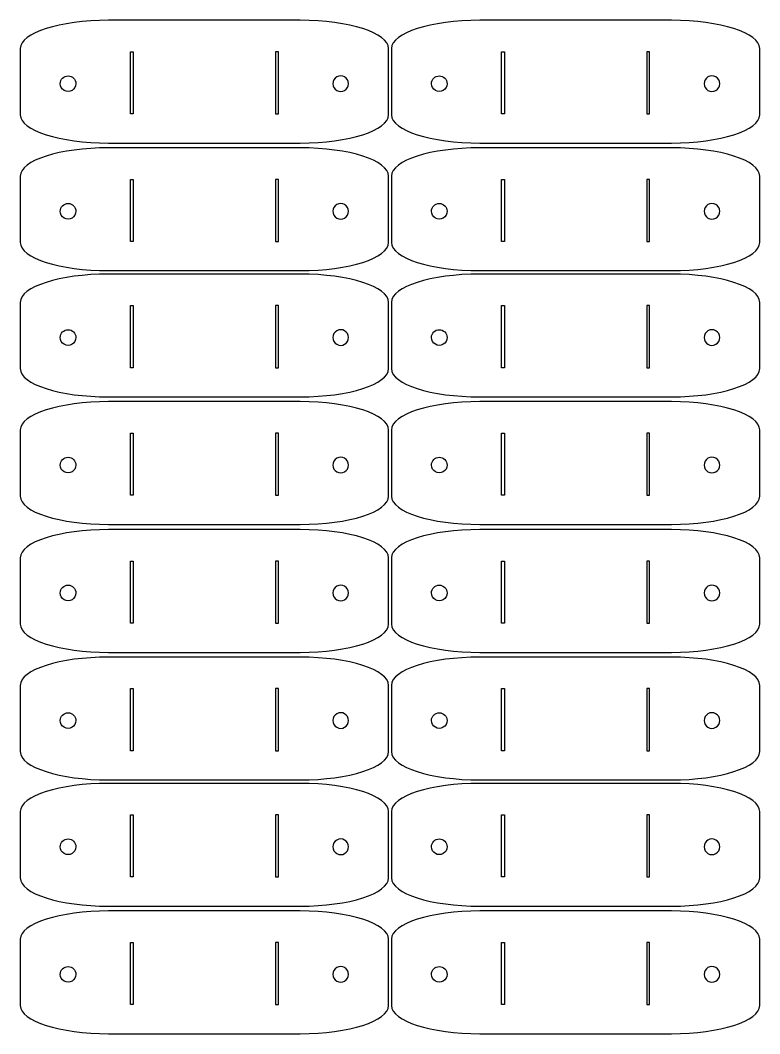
# Model space of a CAD drawing. Extents: x 0 to 913, y 0 to 624.
# Drawn here: x 0 to 455, y 0 to 624 of the extents above; entities that cross this region are included whole.
import ezdxf

# ---------------------------------------------------------------- set-up
doc = ezdxf.new("R2010")
doc.units = 0
doc.layers.add('Layer_1', color=7, linetype='CONTINUOUS')

msp = doc.modelspace()

# ---------------------------------------------------------------- linework, layer by layer
at = {"layer": 'Layer_1', "color": 1}
for points in [[(172.442174, 623.96591), (113.481231, 623.96591), (54.52029, 623.96591)], [(400.961707, 623.96591), (342.000764, 623.96591), (283.039822, 623.96591)], [(0.094506, 606.57919), (0.094506, 565.760829)], [(226.867957, 565.760829), (226.867957, 606.57919)], [(228.614038, 606.57919), (228.614038, 565.760829)], [(455.387489, 565.760829), (455.387489, 606.57919)], [(54.52029, 548.374109), (113.481231, 548.374109), (172.442174, 548.374109)], [(172.442176, 545.435532), (113.481233, 545.435532), (54.520291, 545.435532)], [(283.039822, 548.374109), (342.000764, 548.374109), (400.961707, 548.374109)], [(400.961707, 545.435532), (342.000764, 545.435532), (283.039822, 545.435532)], [(0.094507, 528.048812), (0.094507, 487.230451)], [(226.867958, 487.230451), (226.867958, 528.048812)], [(228.614038, 528.048812), (228.614038, 487.230451)], [(455.387489, 487.230451), (455.387489, 528.048812)], [(54.520291, 469.843731), (113.481233, 469.843731), (172.442176, 469.843731)], [(283.039822, 469.843731), (342.000764, 469.843731), (400.961707, 469.843731)], [(172.442176, 467.716807), (113.481233, 467.716807), (54.520291, 467.716807)], [(400.961707, 467.716807), (342.000764, 467.716807), (283.039822, 467.716807)], [(0.094507, 450.330087), (0.094507, 409.511726)], [(226.867958, 409.511726), (226.867958, 450.330087)], [(228.614038, 450.330087), (228.614038, 409.511726)], [(455.387489, 409.511726), (455.387489, 450.330087)], [(54.520291, 392.125006), (113.481233, 392.125006), (172.442176, 392.125006)], [(172.442176, 389.186432), (113.481233, 389.186432), (54.520291, 389.186432)], [(283.039822, 392.125006), (342.000764, 392.125006), (400.961707, 392.125006)], [(400.961707, 389.186432), (342.000764, 389.186432), (283.039822, 389.186432)], [(0.094507, 371.799712), (0.094507, 330.981352)], [(226.867958, 330.981352), (226.867958, 371.799712)], [(228.614038, 371.799712), (228.614038, 330.981352)], [(455.387489, 330.981352), (455.387489, 371.799712)], [(54.520291, 313.594632), (113.481233, 313.594632), (172.442176, 313.594632)], [(283.039822, 313.594632), (342.000764, 313.594632), (400.961707, 313.594632)], [(172.442176, 310.465743), (113.481233, 310.465743), (54.520291, 310.465743)], [(400.961707, 310.465728), (342.000764, 310.465728), (283.039822, 310.465728)], [(0.094507, 293.079024), (0.094507, 252.260663)], [(226.867958, 252.260663), (226.867958, 293.079024)], [(228.614038, 293.079009), (228.614038, 252.260648)], [(455.387489, 252.260648), (455.387489, 293.079009)], [(54.520291, 234.873943), (113.481233, 234.873943), (172.442176, 234.873943)], [(172.442176, 231.935411), (113.481233, 231.935411), (54.520291, 231.935411)], [(283.039822, 234.873928), (342.000764, 234.873928), (400.961707, 234.873928)], [(400.961707, 231.935373), (342.000764, 231.935373), (283.039822, 231.935373)], [(0.094507, 214.548691), (0.094507, 173.73033)], [(226.867958, 173.73033), (226.867958, 214.548691)], [(228.614038, 214.548653), (228.614038, 173.730292)], [(455.387489, 173.730292), (455.387489, 214.548653)], [(54.520291, 156.34361), (113.481233, 156.34361), (172.442176, 156.34361)], [(283.039822, 156.343572), (342.000764, 156.343572), (400.961707, 156.343572)], [(172.442176, 154.216678), (113.481233, 154.216678), (54.520291, 154.216678)], [(400.961707, 154.216678), (342.000764, 154.216678), (283.039822, 154.216678)], [(0.094507, 136.829958), (0.094507, 96.011597)], [(226.867958, 96.011597), (226.867958, 136.829958)], [(228.614038, 136.829958), (228.614038, 96.011597)], [(455.387489, 96.011597), (455.387489, 136.829958)], [(54.520291, 78.624878), (113.481233, 78.624878), (172.442176, 78.624878)], [(172.442176, 75.686292), (113.481233, 75.686292), (54.520291, 75.686292)], [(283.039822, 78.624878), (342.000764, 78.624878), (400.961707, 78.624878)], [(400.961707, 75.686292), (342.000764, 75.686292), (283.039822, 75.686292)], [(0.094507, 58.299573), (0.094507, 17.481212)], [(226.867958, 17.481212), (226.867958, 58.299573)], [(228.614038, 58.299573), (228.614038, 17.481212)], [(455.387489, 17.481212), (455.387489, 58.299573)], [(54.520291, 0.094492), (113.481233, 0.094492), (172.442176, 0.094492)], [(283.039822, 0.094492), (342.000764, 0.094492), (400.961707, 0.094492)]]:
    msp.add_lwpolyline(points, dxfattribs=at)
for points in [[(67.94544, 604.562754), (69.646228, 604.562754), (69.646228, 566.348463), (67.94544, 566.348463)], [(159.016866, 604.562754), (157.316079, 604.562754), (157.316079, 566.348463), (159.016866, 566.348463)], [(296.464973, 604.562754), (298.16576, 604.562754), (298.16576, 566.348463), (296.464973, 566.348463)], [(387.536399, 604.562754), (385.835611, 604.562754), (385.835611, 566.348463), (387.536399, 566.348463)], [(34.36581, 584.915854)], [(192.596383, 584.915854)], [(262.885343, 584.915854)], [(421.115916, 584.915854)], [(67.945442, 526.032376), (69.646229, 526.032376), (69.646229, 487.818084), (67.945442, 487.818084)], [(159.016868, 526.032376), (157.31608, 526.032376), (157.31608, 487.818084), (159.016868, 487.818084)], [(296.464973, 526.032376), (298.16576, 526.032376), (298.16576, 487.818084), (296.464973, 487.818084)], [(387.536399, 526.032376), (385.835611, 526.032376), (385.835611, 487.818084), (387.536399, 487.818084)], [(34.365812, 506.385476)], [(192.596385, 506.385476)], [(262.885343, 506.385476)], [(421.115916, 506.385476)], [(67.945442, 448.313651), (69.646229, 448.313651), (69.646229, 410.09936), (67.945442, 410.09936)], [(159.016868, 448.313651), (157.31608, 448.313651), (157.31608, 410.09936), (159.016868, 410.09936)], [(296.464973, 448.313651), (298.16576, 448.313651), (298.16576, 410.09936), (296.464973, 410.09936)], [(387.536399, 448.313651), (385.835611, 448.313651), (385.835611, 410.09936), (387.536399, 410.09936)], [(34.365812, 428.666751)], [(192.596385, 428.666751)], [(262.885343, 428.666751)], [(421.115916, 428.666751)], [(67.945442, 369.783277), (69.646229, 369.783277), (69.646229, 331.568985), (67.945442, 331.568985)], [(159.016868, 369.783277), (157.31608, 369.783277), (157.31608, 331.568985), (159.016868, 331.568985)], [(296.464973, 369.783277), (298.16576, 369.783277), (298.16576, 331.568985), (296.464973, 331.568985)], [(387.536399, 369.783277), (385.835611, 369.783277), (385.835611, 331.568985), (387.536399, 331.568985)], [(34.365812, 350.136376)], [(192.596385, 350.136376)], [(262.885343, 350.136376)], [(421.115916, 350.136376)], [(67.945442, 291.062588), (69.646229, 291.062588), (69.646229, 252.848296), (67.945442, 252.848296)], [(159.016868, 291.062588), (157.31608, 291.062588), (157.31608, 252.848296), (159.016868, 252.848296)], [(296.464973, 291.062573), (298.16576, 291.062573), (298.16576, 252.848281), (296.464973, 252.848281)], [(387.536399, 291.062573), (385.835611, 291.062573), (385.835611, 252.848281), (387.536399, 252.848281)], [(34.365812, 271.415688)], [(192.596385, 271.415688)], [(262.885343, 271.415673)], [(421.115916, 271.415673)], [(67.945442, 212.532255), (69.646229, 212.532255), (69.646229, 174.317963), (67.945442, 174.317963)], [(159.016868, 212.532255), (157.31608, 212.532255), (157.31608, 174.317963), (159.016868, 174.317963)], [(296.464973, 212.532217), (298.16576, 212.532217), (298.16576, 174.317926), (296.464973, 174.317926)], [(387.536399, 212.532217), (385.835611, 212.532217), (385.835611, 174.317926), (387.536399, 174.317926)], [(34.365812, 192.885355)], [(192.596385, 192.885355)], [(262.885343, 192.885317)], [(421.115916, 192.885317)], [(67.945442, 134.813522), (69.646229, 134.813522), (69.646229, 96.599231), (67.945442, 96.599231)], [(159.016868, 134.813522), (157.31608, 134.813522), (157.31608, 96.599231), (159.016868, 96.599231)], [(296.464973, 134.813522), (298.16576, 134.813522), (298.16576, 96.599231), (296.464973, 96.599231)], [(387.536399, 134.813522), (385.835611, 134.813522), (385.835611, 96.599231), (387.536399, 96.599231)], [(34.365812, 115.166622)], [(192.596385, 115.166622)], [(262.885343, 115.166622)], [(421.115916, 115.166622)], [(67.945442, 56.283137), (69.646229, 56.283137), (69.646229, 18.068845), (67.945442, 18.068845)], [(159.016868, 56.283137), (157.31608, 56.283137), (157.31608, 18.068845), (159.016868, 18.068845)], [(296.464973, 56.283137), (298.16576, 56.283137), (298.16576, 18.068845), (296.464973, 18.068845)], [(387.536399, 56.283137), (385.835611, 56.283137), (385.835611, 18.068845), (387.536399, 18.068845)], [(34.365812, 36.636237)], [(192.596385, 36.636237)], [(262.885343, 36.636237)], [(421.115916, 36.636237)]]:
    msp.add_lwpolyline(points, close=True, dxfattribs=at)
for points in [[(54.52029, 623.96591), (24.368805, 623.96591), (0.094506, 616.210939), (0.094506, 606.57919)], [(226.867957, 606.57919), (226.867957, 616.210939), (202.593656, 623.96591), (172.442174, 623.96591)], [(283.039822, 623.96591), (252.888338, 623.96591), (228.614038, 616.210939), (228.614038, 606.57919)], [(455.387489, 606.57919), (455.387489, 616.210939), (431.113188, 623.96591), (400.961707, 623.96591)], [(24.731038, 584.915854), (24.731038, 587.576422), (26.887855, 589.733239), (29.548424, 589.733239)], [(29.548424, 589.733239), (32.208992, 589.733239), (34.365809, 587.576422), (34.36581, 584.915854)], [(195.005076, 589.087833), (193.514572, 588.22729), (192.596383, 586.63694), (192.596383, 584.915854)], [(199.822462, 589.087833), (198.331958, 589.948376), (196.495581, 589.948376), (195.005076, 589.087833)], [(202.231156, 584.915854), (202.231156, 586.63694), (201.312967, 588.22729), (199.822462, 589.087833)], [(253.25057, 584.915854), (253.250571, 587.576422), (255.407388, 589.733239), (258.067956, 589.733239)], [(258.067956, 589.733239), (260.728525, 589.733239), (262.885342, 587.576422), (262.885343, 584.915854)], [(423.524609, 589.087833), (422.034105, 588.22729), (421.115916, 586.63694), (421.115916, 584.915854)], [(428.341995, 589.087833), (426.851491, 589.948376), (425.015113, 589.948376), (423.524609, 589.087833)], [(430.750688, 584.915854), (430.750688, 586.63694), (429.8325, 588.22729), (428.341995, 589.087833)], [(27.139731, 580.743875), (25.649226, 581.604418), (24.731038, 583.194768), (24.731038, 584.915854)], [(31.957117, 580.743875), (30.466612, 579.883332), (28.630235, 579.883332), (27.139731, 580.743875)], [(34.36581, 584.915854), (34.36581, 583.194768), (33.447621, 581.604418), (31.957117, 580.743875)], [(192.596383, 584.915854), (192.596383, 583.194768), (193.514572, 581.604418), (195.005076, 580.743875)], [(195.005076, 580.743875), (196.495581, 579.883332), (198.331958, 579.883332), (199.822462, 580.743875)], [(199.822462, 580.743875), (201.312967, 581.604418), (202.231156, 583.194768), (202.231156, 584.915854)], [(255.659263, 580.743875), (254.168759, 581.604418), (253.25057, 583.194768), (253.25057, 584.915854)], [(260.476649, 580.743875), (258.986145, 579.883332), (257.149768, 579.883332), (255.659263, 580.743875)], [(262.885343, 584.915854), (262.885343, 583.194768), (261.967154, 581.604418), (260.476649, 580.743875)], [(421.115916, 584.915854), (421.115916, 583.194768), (422.034105, 581.604418), (423.524609, 580.743875)], [(423.524609, 580.743875), (425.015113, 579.883332), (426.851491, 579.883332), (428.341995, 580.743875)], [(428.341995, 580.743875), (429.8325, 581.604418), (430.750688, 583.194768), (430.750688, 584.915854)], [(0.094506, 565.760829), (0.094506, 556.129081), (24.368805, 548.374109), (54.52029, 548.374109)], [(172.442174, 548.374109), (202.593656, 548.374109), (226.867957, 556.129081), (226.867957, 565.760829)], [(228.614038, 565.760829), (228.614038, 556.129081), (252.888338, 548.374109), (283.039822, 548.374109)], [(400.961707, 548.374109), (431.113188, 548.374109), (455.387489, 556.129081), (455.387489, 565.760829)], [(54.520291, 545.435532), (24.368807, 545.435532), (0.094507, 537.68056), (0.094507, 528.048812)], [(226.867958, 528.048812), (226.867958, 537.68056), (202.593657, 545.435532), (172.442176, 545.435532)], [(283.039822, 545.435532), (252.888338, 545.435532), (228.614038, 537.68056), (228.614038, 528.048812)], [(455.387489, 528.048812), (455.387489, 537.68056), (431.113188, 545.435532), (400.961707, 545.435532)], [(24.731039, 506.385476), (24.73104, 509.046044), (26.887857, 511.202861), (29.548425, 511.202861)], [(27.139732, 502.213497), (25.649228, 503.07404), (24.731039, 504.664389), (24.731039, 506.385476)], [(29.548425, 511.202861), (32.208994, 511.202861), (34.365811, 509.046044), (34.365812, 506.385476)], [(34.365812, 506.385476), (34.365812, 504.664389), (33.447623, 503.07404), (31.957118, 502.213497)], [(195.005078, 510.557454), (193.514573, 509.696911), (192.596385, 508.106562), (192.596385, 506.385476)], [(192.596385, 506.385476), (192.596385, 504.664389), (193.514573, 503.07404), (195.005078, 502.213497)], [(199.822464, 510.557454), (198.33196, 511.417998), (196.495582, 511.417998), (195.005078, 510.557454)], [(202.231157, 506.385476), (202.231157, 508.106562), (201.312969, 509.696911), (199.822464, 510.557454)], [(199.822464, 502.213497), (201.312969, 503.07404), (202.231157, 504.664389), (202.231157, 506.385476)], [(253.25057, 506.385476), (253.250571, 509.046044), (255.407388, 511.202861), (258.067956, 511.202861)], [(255.659263, 502.213497), (254.168759, 503.07404), (253.25057, 504.664389), (253.25057, 506.385476)], [(258.067956, 511.202861), (260.728525, 511.202861), (262.885342, 509.046044), (262.885343, 506.385476)], [(262.885343, 506.385476), (262.885343, 504.664389), (261.967154, 503.07404), (260.476649, 502.213497)], [(423.524609, 510.557454), (422.034105, 509.696911), (421.115916, 508.106562), (421.115916, 506.385476)], [(421.115916, 506.385476), (421.115916, 504.664389), (422.034105, 503.07404), (423.524609, 502.213497)], [(428.341995, 510.557454), (426.851491, 511.417998), (425.015113, 511.417998), (423.524609, 510.557454)], [(430.750688, 506.385476), (430.750688, 508.106562), (429.8325, 509.696911), (428.341995, 510.557454)], [(428.341995, 502.213497), (429.8325, 503.07404), (430.750688, 504.664389), (430.750688, 506.385476)], [(31.957118, 502.213497), (30.466614, 501.352954), (28.630237, 501.352954), (27.139732, 502.213497)], [(195.005078, 502.213497), (196.495582, 501.352954), (198.33196, 501.352954), (199.822464, 502.213497)], [(260.476649, 502.213497), (258.986145, 501.352954), (257.149768, 501.352954), (255.659263, 502.213497)], [(423.524609, 502.213497), (425.015113, 501.352954), (426.851491, 501.352954), (428.341995, 502.213497)], [(0.094507, 487.230451), (0.094507, 477.598702), (24.368807, 469.843731), (54.520291, 469.843731)], [(172.442176, 469.843731), (202.593657, 469.843731), (226.867958, 477.598702), (226.867958, 487.230451)], [(228.614038, 487.230451), (228.614038, 477.598702), (252.888338, 469.843731), (283.039822, 469.843731)], [(400.961707, 469.843731), (431.113188, 469.843731), (455.387489, 477.598702), (455.387489, 487.230451)], [(54.520291, 467.716807), (24.368807, 467.716807), (0.094507, 459.961836), (0.094507, 450.330087)], [(226.867958, 450.330087), (226.867958, 459.961836), (202.593657, 467.716807), (172.442176, 467.716807)], [(283.039822, 467.716807), (252.888338, 467.716807), (228.614038, 459.961836), (228.614038, 450.330087)], [(455.387489, 450.330087), (455.387489, 459.961836), (431.113188, 467.716807), (400.961707, 467.716807)], [(24.731039, 428.666751), (24.73104, 431.327319), (26.887857, 433.484136), (29.548425, 433.484136)], [(29.548425, 433.484136), (32.208994, 433.484136), (34.365811, 431.327319), (34.365812, 428.666751)], [(195.005078, 432.83873), (193.514573, 431.978187), (192.596385, 430.387837), (192.596385, 428.666751)], [(199.822464, 432.83873), (198.33196, 433.699273), (196.495582, 433.699273), (195.005078, 432.83873)], [(202.231157, 428.666751), (202.231157, 430.387837), (201.312969, 431.978187), (199.822464, 432.83873)], [(253.25057, 428.666751), (253.250571, 431.327319), (255.407388, 433.484136), (258.067956, 433.484136)], [(258.067956, 433.484136), (260.728525, 433.484136), (262.885342, 431.327319), (262.885343, 428.666751)], [(423.524609, 432.83873), (422.034105, 431.978187), (421.115916, 430.387837), (421.115916, 428.666751)], [(428.341995, 432.83873), (426.851491, 433.699273), (425.015113, 433.699273), (423.524609, 432.83873)], [(430.750688, 428.666751), (430.750688, 430.387837), (429.8325, 431.978187), (428.341995, 432.83873)], [(27.139732, 424.494772), (25.649228, 425.355315), (24.731039, 426.945665), (24.731039, 428.666751)], [(31.957118, 424.494772), (30.466614, 423.634229), (28.630237, 423.634229), (27.139732, 424.494772)], [(34.365812, 428.666751), (34.365812, 426.945665), (33.447623, 425.355315), (31.957118, 424.494772)], [(192.596385, 428.666751), (192.596385, 426.945665), (193.514573, 425.355315), (195.005078, 424.494772)], [(195.005078, 424.494772), (196.495582, 423.634229), (198.33196, 423.634229), (199.822464, 424.494772)], [(199.822464, 424.494772), (201.312969, 425.355315), (202.231157, 426.945665), (202.231157, 428.666751)], [(255.659263, 424.494772), (254.168759, 425.355315), (253.25057, 426.945665), (253.25057, 428.666751)], [(260.476649, 424.494772), (258.986145, 423.634229), (257.149768, 423.634229), (255.659263, 424.494772)], [(262.885343, 428.666751), (262.885343, 426.945665), (261.967154, 425.355315), (260.476649, 424.494772)], [(421.115916, 428.666751), (421.115916, 426.945665), (422.034105, 425.355315), (423.524609, 424.494772)], [(423.524609, 424.494772), (425.015113, 423.634229), (426.851491, 423.634229), (428.341995, 424.494772)], [(428.341995, 424.494772), (429.8325, 425.355315), (430.750688, 426.945665), (430.750688, 428.666751)], [(0.094507, 409.511726), (0.094507, 399.879978), (24.368807, 392.125006), (54.520291, 392.125006)], [(172.442176, 392.125006), (202.593657, 392.125006), (226.867958, 399.879978), (226.867958, 409.511726)], [(228.614038, 409.511726), (228.614038, 399.879978), (252.888338, 392.125006), (283.039822, 392.125006)], [(400.961707, 392.125006), (431.113188, 392.125006), (455.387489, 399.879978), (455.387489, 409.511726)], [(54.520291, 389.186432), (24.368807, 389.186432), (0.094507, 381.431461), (0.094507, 371.799712)], [(226.867958, 371.799712), (226.867958, 381.431461), (202.593657, 389.186432), (172.442176, 389.186432)], [(283.039822, 389.186432), (252.888338, 389.186432), (228.614038, 381.431461), (228.614038, 371.799712)], [(455.387489, 371.799712), (455.387489, 381.431461), (431.113188, 389.186432), (400.961707, 389.186432)], [(24.731039, 350.136376), (24.73104, 352.796945), (26.887857, 354.953761), (29.548425, 354.953761)], [(27.139732, 345.964398), (25.649228, 346.824941), (24.731039, 348.41529), (24.731039, 350.136376)], [(29.548425, 354.953761), (32.208994, 354.953761), (34.365811, 352.796945), (34.365812, 350.136376)], [(34.365812, 350.136376), (34.365812, 348.41529), (33.447623, 346.824941), (31.957118, 345.964398)], [(195.005078, 354.308355), (193.514573, 353.447812), (192.596385, 351.857463), (192.596385, 350.136376)], [(192.596385, 350.136376), (192.596385, 348.41529), (193.514573, 346.824941), (195.005078, 345.964398)], [(199.822464, 354.308355), (198.33196, 355.168898), (196.495582, 355.168898), (195.005078, 354.308355)], [(202.231157, 350.136376), (202.231157, 351.857463), (201.312969, 353.447812), (199.822464, 354.308355)], [(199.822464, 345.964398), (201.312969, 346.824941), (202.231157, 348.41529), (202.231157, 350.136376)], [(253.25057, 350.136376), (253.250571, 352.796945), (255.407388, 354.953761), (258.067956, 354.953761)], [(255.659263, 345.964398), (254.168759, 346.824941), (253.25057, 348.41529), (253.25057, 350.136376)], [(258.067956, 354.953761), (260.728525, 354.953761), (262.885342, 352.796945), (262.885343, 350.136376)], [(262.885343, 350.136376), (262.885343, 348.41529), (261.967154, 346.824941), (260.476649, 345.964398)], [(423.524609, 354.308355), (422.034105, 353.447812), (421.115916, 351.857463), (421.115916, 350.136376)], [(421.115916, 350.136376), (421.115916, 348.41529), (422.034105, 346.824941), (423.524609, 345.964398)], [(428.341995, 354.308355), (426.851491, 355.168898), (425.015113, 355.168898), (423.524609, 354.308355)], [(430.750688, 350.136376), (430.750688, 351.857463), (429.8325, 353.447812), (428.341995, 354.308355)], [(428.341995, 345.964398), (429.8325, 346.824941), (430.750688, 348.41529), (430.750688, 350.136376)], [(31.957118, 345.964398), (30.466614, 345.103855), (28.630237, 345.103855), (27.139732, 345.964398)], [(195.005078, 345.964398), (196.495582, 345.103855), (198.33196, 345.103855), (199.822464, 345.964398)], [(260.476649, 345.964398), (258.986145, 345.103855), (257.149768, 345.103855), (255.659263, 345.964398)], [(423.524609, 345.964398), (425.015113, 345.103855), (426.851491, 345.103855), (428.341995, 345.964398)], [(0.094507, 330.981352), (0.094507, 321.349603), (24.368807, 313.594632), (54.520291, 313.594632)], [(172.442176, 313.594632), (202.593657, 313.594632), (226.867958, 321.349603), (226.867958, 330.981352)], [(228.614038, 330.981352), (228.614038, 321.349603), (252.888338, 313.594632), (283.039822, 313.594632)], [(400.961707, 313.594632), (431.113188, 313.594632), (455.387489, 321.349603), (455.387489, 330.981352)], [(54.520291, 310.465743), (24.368807, 310.465743), (0.094507, 302.710772), (0.094507, 293.079024)], [(226.867958, 293.079024), (226.867958, 302.710772), (202.593657, 310.465743), (172.442176, 310.465743)], [(283.039822, 310.465728), (252.888338, 310.465728), (228.614038, 302.710757), (228.614038, 293.079009)], [(455.387489, 293.079009), (455.387489, 302.710757), (431.113188, 310.465728), (400.961707, 310.465728)], [(24.731039, 271.415688), (24.73104, 274.076256), (26.887857, 276.233073), (29.548425, 276.233073)], [(29.548425, 276.233073), (32.208994, 276.233073), (34.365811, 274.076256), (34.365812, 271.415688)], [(195.005078, 275.587666), (193.514573, 274.727123), (192.596385, 273.136774), (192.596385, 271.415688)], [(199.822464, 275.587666), (198.33196, 276.44821), (196.495582, 276.44821), (195.005078, 275.587666)], [(202.231157, 271.415688), (202.231157, 273.136774), (201.312969, 274.727123), (199.822464, 275.587666)], [(253.25057, 271.415673), (253.250571, 274.076241), (255.407388, 276.233057), (258.067956, 276.233057)], [(258.067956, 276.233057), (260.728525, 276.233057), (262.885342, 274.076241), (262.885343, 271.415673)], [(423.524609, 275.587651), (422.034105, 274.727108), (421.115916, 273.136759), (421.115916, 271.415673)], [(428.341995, 275.587651), (426.851491, 276.448194), (425.015113, 276.448194), (423.524609, 275.587651)], [(430.750688, 271.415673), (430.750688, 273.136759), (429.8325, 274.727108), (428.341995, 275.587651)], [(27.139732, 267.243709), (25.649228, 268.104252), (24.731039, 269.694601), (24.731039, 271.415688)], [(34.365812, 271.415688), (34.365812, 269.694601), (33.447623, 268.104252), (31.957118, 267.243709)], [(192.596385, 271.415688), (192.596385, 269.694601), (193.514573, 268.104252), (195.005078, 267.243709)], [(199.822464, 267.243709), (201.312969, 268.104252), (202.231157, 269.694601), (202.231157, 271.415688)], [(255.659263, 267.243694), (254.168759, 268.104237), (253.25057, 269.694586), (253.25057, 271.415673)], [(262.885343, 271.415673), (262.885343, 269.694586), (261.967154, 268.104237), (260.476649, 267.243694)], [(421.115916, 271.415673), (421.115916, 269.694586), (422.034105, 268.104237), (423.524609, 267.243694)], [(428.341995, 267.243694), (429.8325, 268.104237), (430.750688, 269.694586), (430.750688, 271.415673)], [(31.957118, 267.243709), (30.466614, 266.383166), (28.630237, 266.383166), (27.139732, 267.243709)], [(195.005078, 267.243709), (196.495582, 266.383166), (198.33196, 266.383166), (199.822464, 267.243709)], [(260.476649, 267.243694), (258.986145, 266.383151), (257.149768, 266.383151), (255.659263, 267.243694)], [(423.524609, 267.243694), (425.015113, 266.383151), (426.851491, 266.383151), (428.341995, 267.243694)], [(0.094507, 252.260663), (0.094507, 242.628914), (24.368807, 234.873943), (54.520291, 234.873943)], [(172.442176, 234.873943), (202.593657, 234.873943), (226.867958, 242.628914), (226.867958, 252.260663)], [(228.614038, 252.260648), (228.614038, 242.628899), (252.888338, 234.873928), (283.039822, 234.873928)], [(400.961707, 234.873928), (431.113188, 234.873928), (455.387489, 242.628899), (455.387489, 252.260648)], [(54.520291, 231.935411), (24.368807, 231.935411), (0.094507, 224.180439), (0.094507, 214.548691)], [(226.867958, 214.548691), (226.867958, 224.180439), (202.593657, 231.935411), (172.442176, 231.935411)], [(283.039822, 231.935373), (252.888338, 231.935373), (228.614038, 224.180402), (228.614038, 214.548653)], [(455.387489, 214.548653), (455.387489, 224.180402), (431.113188, 231.935373), (400.961707, 231.935373)], [(24.731039, 192.885355), (24.73104, 195.545923), (26.887857, 197.70274), (29.548425, 197.70274)], [(29.548425, 197.70274), (32.208994, 197.70274), (34.365811, 195.545923), (34.365812, 192.885355)], [(195.005078, 197.057333), (193.514573, 196.19679), (192.596385, 194.606441), (192.596385, 192.885355)], [(199.822464, 197.057333), (198.33196, 197.917877), (196.495582, 197.917877), (195.005078, 197.057333)], [(202.231157, 192.885355), (202.231157, 194.606441), (201.312969, 196.19679), (199.822464, 197.057333)], [(253.25057, 192.885317), (253.250571, 195.545885), (255.407388, 197.702702), (258.067956, 197.702702)], [(258.067956, 197.702702), (260.728525, 197.702702), (262.885342, 195.545885), (262.885343, 192.885317)], [(423.524609, 197.057296), (422.034105, 196.196752), (421.115916, 194.606403), (421.115916, 192.885317)], [(428.341995, 197.057296), (426.851491, 197.917839), (425.015113, 197.917839), (423.524609, 197.057296)], [(430.750688, 192.885317), (430.750688, 194.606403), (429.8325, 196.196752), (428.341995, 197.057296)], [(27.139732, 188.713376), (25.649228, 189.573919), (24.731039, 191.164268), (24.731039, 192.885355)], [(31.957118, 188.713376), (30.466614, 187.852833), (28.630237, 187.852833), (27.139732, 188.713376)], [(34.365812, 192.885355), (34.365812, 191.164268), (33.447623, 189.573919), (31.957118, 188.713376)], [(192.596385, 192.885355), (192.596385, 191.164268), (193.514573, 189.573919), (195.005078, 188.713376)], [(195.005078, 188.713376), (196.495582, 187.852833), (198.33196, 187.852833), (199.822464, 188.713376)], [(199.822464, 188.713376), (201.312969, 189.573919), (202.231157, 191.164268), (202.231157, 192.885355)], [(255.659263, 188.713338), (254.168759, 189.573881), (253.25057, 191.164231), (253.25057, 192.885317)], [(260.476649, 188.713338), (258.986145, 187.852795), (257.149768, 187.852795), (255.659263, 188.713338)], [(262.885343, 192.885317), (262.885343, 191.164231), (261.967154, 189.573881), (260.476649, 188.713338)], [(421.115916, 192.885317), (421.115916, 191.164231), (422.034105, 189.573881), (423.524609, 188.713338)], [(423.524609, 188.713338), (425.015113, 187.852795), (426.851491, 187.852795), (428.341995, 188.713338)], [(428.341995, 188.713338), (429.8325, 189.573881), (430.750688, 191.164231), (430.750688, 192.885317)], [(0.094507, 173.73033), (0.094507, 164.098581), (24.368807, 156.34361), (54.520291, 156.34361)], [(172.442176, 156.34361), (202.593657, 156.34361), (226.867958, 164.098581), (226.867958, 173.73033)], [(228.614038, 173.730292), (228.614038, 164.098543), (252.888338, 156.343572), (283.039822, 156.343572)], [(400.961707, 156.343572), (431.113188, 156.343572), (455.387489, 164.098543), (455.387489, 173.730292)], [(54.520291, 154.216678), (24.368807, 154.216678), (0.094507, 146.461707), (0.094507, 136.829958)], [(226.867958, 136.829958), (226.867958, 146.461707), (202.593657, 154.216678), (172.442176, 154.216678)], [(283.039822, 154.216678), (252.888338, 154.216678), (228.614038, 146.461707), (228.614038, 136.829958)], [(455.387489, 136.829958), (455.387489, 146.461707), (431.113188, 154.216678), (400.961707, 154.216678)], [(24.731039, 115.166622), (24.73104, 117.827191), (26.887857, 119.984007), (29.548425, 119.984007)], [(29.548425, 119.984007), (32.208994, 119.984007), (34.365811, 117.827191), (34.365812, 115.166622)], [(195.005078, 119.338601), (193.514573, 118.478058), (192.596385, 116.887709), (192.596385, 115.166622)], [(199.822464, 119.338601), (198.33196, 120.199144), (196.495582, 120.199144), (195.005078, 119.338601)], [(202.231157, 115.166622), (202.231157, 116.887709), (201.312969, 118.478058), (199.822464, 119.338601)], [(253.25057, 115.166622), (253.250571, 117.827191), (255.407388, 119.984007), (258.067956, 119.984007)], [(258.067956, 119.984007), (260.728525, 119.984007), (262.885342, 117.827191), (262.885343, 115.166622)], [(423.524609, 119.338601), (422.034105, 118.478058), (421.115916, 116.887709), (421.115916, 115.166622)], [(428.341995, 119.338601), (426.851491, 120.199144), (425.015113, 120.199144), (423.524609, 119.338601)], [(430.750688, 115.166622), (430.750688, 116.887709), (429.8325, 118.478058), (428.341995, 119.338601)], [(27.139732, 110.994644), (25.649228, 111.855187), (24.731039, 113.445536), (24.731039, 115.166622)], [(34.365812, 115.166622), (34.365812, 113.445536), (33.447623, 111.855187), (31.957118, 110.994644)], [(192.596385, 115.166622), (192.596385, 113.445536), (193.514573, 111.855187), (195.005078, 110.994644)], [(199.822464, 110.994644), (201.312969, 111.855187), (202.231157, 113.445536), (202.231157, 115.166622)], [(255.659263, 110.994644), (254.168759, 111.855187), (253.25057, 113.445536), (253.25057, 115.166622)], [(262.885343, 115.166622), (262.885343, 113.445536), (261.967154, 111.855187), (260.476649, 110.994644)], [(421.115916, 115.166622), (421.115916, 113.445536), (422.034105, 111.855187), (423.524609, 110.994644)], [(428.341995, 110.994644), (429.8325, 111.855187), (430.750688, 113.445536), (430.750688, 115.166622)], [(31.957118, 110.994644), (30.466614, 110.134101), (28.630237, 110.134101), (27.139732, 110.994644)], [(195.005078, 110.994644), (196.495582, 110.134101), (198.33196, 110.134101), (199.822464, 110.994644)], [(260.476649, 110.994644), (258.986145, 110.134101), (257.149768, 110.134101), (255.659263, 110.994644)], [(423.524609, 110.994644), (425.015113, 110.134101), (426.851491, 110.134101), (428.341995, 110.994644)], [(0.094507, 96.011597), (0.094507, 86.379849), (24.368807, 78.624878), (54.520291, 78.624878)], [(172.442176, 78.624878), (202.593657, 78.624878), (226.867958, 86.379849), (226.867958, 96.011597)], [(228.614038, 96.011597), (228.614038, 86.379849), (252.888338, 78.624878), (283.039822, 78.624878)], [(400.961707, 78.624878), (431.113188, 78.624878), (455.387489, 86.379849), (455.387489, 96.011597)], [(54.520291, 75.686292), (24.368807, 75.686292), (0.094507, 67.931321), (0.094507, 58.299573)], [(226.867958, 58.299573), (226.867958, 67.931321), (202.593657, 75.686292), (172.442176, 75.686292)], [(283.039822, 75.686292), (252.888338, 75.686292), (228.614038, 67.931321), (228.614038, 58.299573)], [(455.387489, 58.299573), (455.387489, 67.931321), (431.113188, 75.686292), (400.961707, 75.686292)], [(24.731039, 36.636237), (24.73104, 39.296805), (26.887857, 41.453622), (29.548425, 41.453622)], [(29.548425, 41.453622), (32.208994, 41.453622), (34.365811, 39.296805), (34.365812, 36.636237)], [(195.005078, 40.808215), (193.514573, 39.947672), (192.596385, 38.357323), (192.596385, 36.636237)], [(199.822464, 40.808215), (198.33196, 41.668758), (196.495582, 41.668758), (195.005078, 40.808215)], [(202.231157, 36.636237), (202.231157, 38.357323), (201.312969, 39.947672), (199.822464, 40.808215)], [(253.25057, 36.636237), (253.250571, 39.296805), (255.407388, 41.453622), (258.067956, 41.453622)], [(258.067956, 41.453622), (260.728525, 41.453622), (262.885342, 39.296805), (262.885343, 36.636237)], [(423.524609, 40.808215), (422.034105, 39.947672), (421.115916, 38.357323), (421.115916, 36.636237)], [(428.341995, 40.808215), (426.851491, 41.668758), (425.015113, 41.668758), (423.524609, 40.808215)], [(430.750688, 36.636237), (430.750688, 38.357323), (429.8325, 39.947672), (428.341995, 40.808215)], [(27.139732, 32.464258), (25.649228, 33.324801), (24.731039, 34.91515), (24.731039, 36.636237)], [(31.957118, 32.464258), (30.466614, 31.603715), (28.630237, 31.603715), (27.139732, 32.464258)], [(34.365812, 36.636237), (34.365812, 34.91515), (33.447623, 33.324801), (31.957118, 32.464258)], [(192.596385, 36.636237), (192.596385, 34.91515), (193.514573, 33.324801), (195.005078, 32.464258)], [(195.005078, 32.464258), (196.495582, 31.603715), (198.33196, 31.603715), (199.822464, 32.464258)], [(199.822464, 32.464258), (201.312969, 33.324801), (202.231157, 34.91515), (202.231157, 36.636237)], [(255.659263, 32.464258), (254.168759, 33.324801), (253.25057, 34.91515), (253.25057, 36.636237)], [(260.476649, 32.464258), (258.986145, 31.603715), (257.149768, 31.603715), (255.659263, 32.464258)], [(262.885343, 36.636237), (262.885343, 34.91515), (261.967154, 33.324801), (260.476649, 32.464258)], [(421.115916, 36.636237), (421.115916, 34.91515), (422.034105, 33.324801), (423.524609, 32.464258)], [(423.524609, 32.464258), (425.015113, 31.603715), (426.851491, 31.603715), (428.341995, 32.464258)], [(428.341995, 32.464258), (429.8325, 33.324801), (430.750688, 34.91515), (430.750688, 36.636237)], [(0.094507, 17.481212), (0.094507, 7.849463), (24.368807, 0.094492), (54.520291, 0.094492)], [(172.442176, 0.094492), (202.593657, 0.094492), (226.867958, 7.849463), (226.867958, 17.481212)], [(228.614038, 17.481212), (228.614038, 7.849463), (252.888338, 0.094492), (283.039822, 0.094492)], [(400.961707, 0.094492), (431.113188, 0.094492), (455.387489, 7.849463), (455.387489, 17.481212)]]:
    msp.add_open_spline(points, degree=3, dxfattribs=at)

doc.saveas('drawing.dxf')
